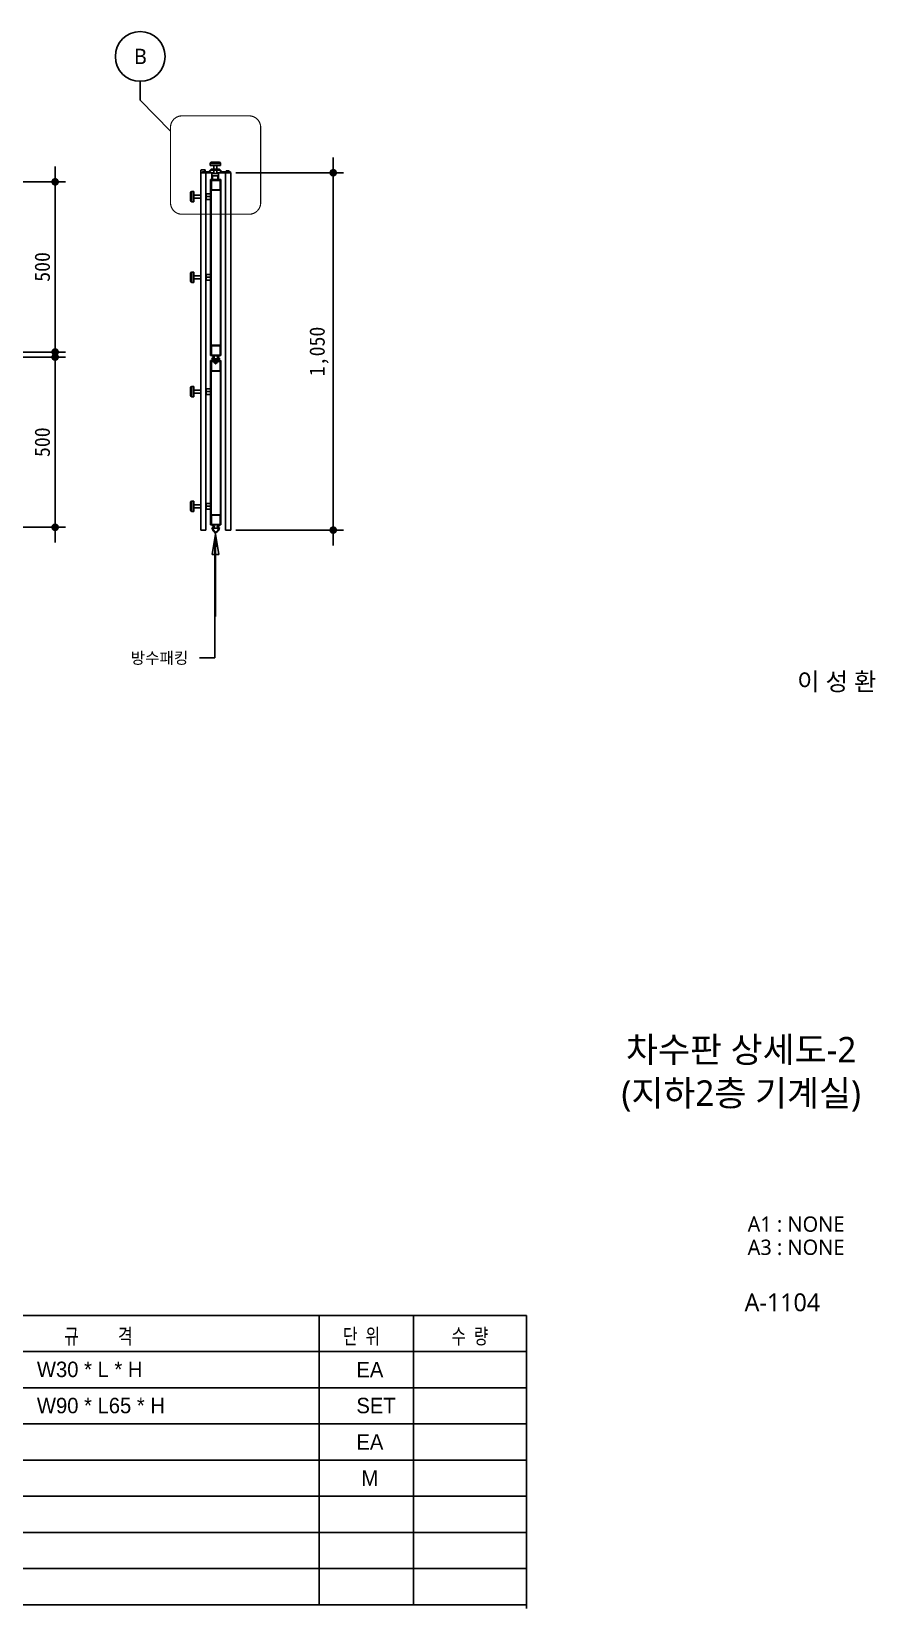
# Model space of a CAD drawing. Header units: millimetres. Extents: x 4892990 to 5673724, y 2128419 to 2381812.
# Drawn here: x 5671242 to 5673724, y 2373758 to 2378391 of the extents above; entities that cross this region are included whole.
import ezdxf
from ezdxf.enums import TextEntityAlignment as Align

# ---------------------------------------------------------------- set-up
doc = ezdxf.new("R2010")
doc.units = ezdxf.units.MM
doc.header["$LTSCALE"] = 1000
doc.linetypes.add('DASHDOTX2', pattern=[2, 1, -0.5, 0, -0.5])
doc.layers.get('0').update_dxf_attribs({"linetype": 'CONTINUOUS'})
for name, color, linetype, lineweight in [('A-BORD-TEXT', 3, 'CONTINUOUS', 25), ('A-DIMS', 7, 'CONTINUOUS', 25), ('A-MKXS-LEAD', 7, 'CONTINUOUS', 25)]:
    doc.layers.add(name, color=color, linetype=linetype, lineweight=lineweight)
for name, color, linetype in [('A-MKXS-MAK2', 3, 'DASHDOTX2'), ('A-MKXS-TEXT1', 3, 'CONTINUOUS'), ('A-MKXS-TEXT2', 7, 'CONTINUOUS'), ('치수', 1, 'CONTINUOUS')]:
    doc.layers.add(name, color=color, linetype=linetype)
doc.styles.add('HY울릉도L', font='malgun.ttf')
doc.styles.add('돋움체', font='')
doc.styles.add('맑은고딕', font='malgun.ttf')
doc.styles.add('울릉도L', font='')
doc.styles.get('돋움체').set_extended_font_data('DotumChe')
doc.styles.get('울릉도L').set_extended_font_data('HY울릉도L')
doc.dimstyles.new('CDIM', dxfattribs={"dimtxt": 3, "dimasz": 1.5, "dimexe": 2, "dimexo": 1, "dimgap": 1, "dimtad": 1, "dimdec": 0, "dimrnd": 0.5, "dimzin": 0, "dimdsep": 32, "dimlunit": 6, "dimtxsty": 'HY울릉도L', "dimblk1": '_CIDOT', "dimblk2": '_CIDOT', "dimsah": 1, "dimcen": 5.5, "dimclrd": 2, "dimclre": 2, "dimclrt": 7, "dimadec": 0, "dimazin": 0, "dimtfac": 1, "dimtdec": 0, "dimtix": 1, "dimtmove": 2, "dimatfit": 1, "dimldrblk": '_CIDOT', "dimfxl": 1, "dimtolj": 1, "dimtzin": 0, "dimlwd": -1, "dimarcsym": 0})
doc.dimstyles.new('scale2', dxfattribs={"dimscale": 2, "dimtxt": 2, "dimasz": 1.5, "dimexe": 2, "dimexo": 2, "dimgap": 0.7, "dimtad": 3, "dimtoh": 1, "dimdec": 3, "dimdsep": 46, "dimtxsty": '울릉도L', "dimblk": 'CLOSED', "dimcen": 1.5, "dimclrd": 8, "dimclre": 8, "dimclrt": 7, "dimazin": 2, "dimtfac": 1, "dimtdec": 3, "dimtix": 1, "dimtmove": 0, "dimatfit": 3, "dimldrblk": 'CLOSED', "dimfxl": 1, "dimlwd": -1, "dimlwe": -1, "dimarcsym": 0})

# ---------------------------------------------------------------- blocks, each defined once
blk = doc.blocks.new('_Closed')
at = {"color": 0, "linetype": 'ByBlock', "lineweight": -2}
for p, q in [((-1, 0.167), (0, 0)), ((-1, 0.167), (-1, -0.167)), ((0, 0), (-1, -0.167)), ((0, 0), (-1, 0))]:
    blk.add_line(p, q, dxfattribs=at)
blk = doc.blocks.new('_CIDOT')
at = {"color": 0, "linetype": 'ByBlock'}
blk.add_line((2, 0), (-1, 0), dxfattribs=at)
at = {"color": 0, "linetype": 'ByBlock', "const_width": 0.5}
blk.add_lwpolyline([(-0.25, 0, 1), (0.25, 0, 1)], format="xyb", close=True, dxfattribs=at)
blk = doc.blocks.new('*D83')
at = {"layer": 'A-DIMS', "lineweight": -2, "transparency": 16777216}
for p, q in [((5671021.2, 2377434.8), (5671341.4, 2377434.8)), ((5671021.2, 2376934.8), (5671341.4, 2376934.8))]:
    blk.add_line(p, q, dxfattribs=at)
at = {"layer": 'A-DIMS', "transparency": 16777216}
blk.add_line((5671311.4, 2376957.3), (5671311.4, 2377412.3), dxfattribs=at)
at = {"layer": 'A-DIMS', "transparency": 16777216, "xscale": 22.5, "yscale": 22.5, "zscale": 22.5}
for p, rotation in [((5671311.4, 2377434.8), 90), ((5671311.4, 2376934.8), 270)]:
    blk.add_blockref('_CIDOT', p, dxfattribs=dict(at, rotation=rotation))
at = {"layer": 'A-DIMS', "color": 3, "transparency": 16777216, "insert": (5671273.8, 2377184.8), "char_height": 45, "attachment_point": 5, "rotation": 90, "style": '돋움체'}
blk.add_mtext('\\A1;500', dxfattribs=at)
blk = doc.blocks.new('*D84')
at = {"layer": 'A-DIMS', "lineweight": -2, "transparency": 16777216}
for p, q in [((5671021.2, 2377949.8), (5671341.4, 2377949.8)), ((5671021.2, 2377449.8), (5671341.4, 2377449.8))]:
    blk.add_line(p, q, dxfattribs=at)
at = {"layer": 'A-DIMS', "transparency": 16777216}
blk.add_line((5671311.4, 2377472.3), (5671311.4, 2377927.3), dxfattribs=at)
at = {"layer": 'A-DIMS', "transparency": 16777216, "xscale": 22.5, "yscale": 22.5, "zscale": 22.5}
for p, rotation in [((5671311.4, 2377949.8), 90), ((5671311.4, 2377449.8), 270)]:
    blk.add_blockref('_CIDOT', p, dxfattribs=dict(at, rotation=rotation))
at = {"layer": 'A-DIMS', "color": 3, "transparency": 16777216, "insert": (5671273.8, 2377699.8), "char_height": 45, "attachment_point": 5, "rotation": 90, "style": '돋움체'}
blk.add_mtext('\\A1;500', dxfattribs=at)
blk = doc.blocks.new('*D85')
at = {"layer": 'A-DIMS', "lineweight": -2, "transparency": 16777216}
for p, q in [((5671842.7, 2377976.5), (5672159.2, 2377976.5)), ((5671842.7, 2376926.5), (5672159.2, 2376926.5))]:
    blk.add_line(p, q, dxfattribs=at)
at = {"layer": 'A-DIMS', "transparency": 16777216}
blk.add_line((5672129.2, 2376949), (5672129.2, 2377954), dxfattribs=at)
at = {"layer": 'A-DIMS', "transparency": 16777216, "xscale": 22.5, "yscale": 22.5, "zscale": 22.5}
for p, rotation in [((5672129.2, 2377976.5), 90), ((5672129.2, 2376926.5), 270)]:
    blk.add_blockref('_CIDOT', p, dxfattribs=dict(at, rotation=rotation))
at = {"layer": 'A-DIMS', "color": 3, "transparency": 16777216, "insert": (5672087.5, 2377451.5), "char_height": 45, "attachment_point": 5, "rotation": 90, "style": '돋움체'}
blk.add_mtext('\\A1;1,050', dxfattribs=at)

msp = doc.modelspace()

# ---------------------------------------------------------------- linework, layer by layer
at = {"color": 7, "linetype": 'Continuous', "lineweight": 25, "ltscale": 25}
for p, q in [((5671751.67, 2377984.71), (5671740.67, 2377984.71)), ((5671751.67, 2377984.71), (5671751.67, 2377979.71)), ((5671752.67, 2377984.71), (5671751.67, 2377984.71)), ((5671752.67, 2377979.71), (5671752.67, 2377984.71)), ((5671762.43, 2377979.51), (5671770.43, 2377987.51)), ((5671763.67, 2377976.51), (5671771.67, 2377984.51)), ((5671767.67, 2378003.51), (5671767.67, 2377997.51)), ((5671767.67, 2378003.51), (5671797.67, 2378003.51)), ((5671797.67, 2377997.51), (5671767.67, 2377997.51)), ((5671770.43, 2377987.51), (5671794.91, 2377987.51)), ((5671793.67, 2378007.51), (5671771.67, 2378007.51)), ((5671771.67, 2377984.51), (5671793.67, 2377984.51)), ((5671778.17, 2377997.51), (5671778.17, 2377987.51)), ((5671778.17, 2377984.51), (5671778.17, 2377974.71)), ((5671787.17, 2377987.51), (5671787.17, 2377997.51)), ((5671787.17, 2377974.71), (5671787.17, 2377984.51)), ((5671793.67, 2377984.51), (5671801.67, 2377976.51)), ((5671794.91, 2377987.51), (5671802.91, 2377979.51)), ((5671797.67, 2377997.51), (5671797.67, 2378003.51)), ((5671739.67, 2377983.71), (5671739.67, 2377976.51)), ((5671739.67, 2377976.51), (5671739.67, 2376926.51)), ((5671741.67, 2377976.51), (5671739.67, 2377976.51)), ((5671752.67, 2377976.51), (5671741.67, 2377976.51)), ((5671744.67, 2377976.51), (5671744.67, 2377978.71)), ((5671745.67, 2377979.71), (5671751.67, 2377979.71)), ((5671748.67, 2377979.51), (5671748.67, 2377976.51)), ((5671755.67, 2377979.51), (5671748.67, 2377979.51)), ((5671751.67, 2377979.71), (5671752.67, 2377979.71)), ((5671754.67, 2377976.51), (5671752.67, 2377976.51)), ((5671754.67, 2377976.51), (5671754.67, 2376926.51)), ((5671754.67, 2377976.51), (5671755.67, 2377976.51)), ((5671755.67, 2377976.51), (5671755.67, 2377979.51)), ((5671755.67, 2377979.51), (5671762.43, 2377979.51)), ((5671755.67, 2377976.51), (5671763.67, 2377976.51)), ((5671778.17, 2377976.51), (5671763.67, 2377976.51)), ((5671798.67, 2377956.51), (5671768.67, 2377956.51)), ((5671768.67, 2377956.51), (5671768.67, 2377439.51)), ((5671797.47, 2377955.31), (5671769.87, 2377955.31)), ((5671769.87, 2377439.51), (5671769.87, 2377955.31)), ((5671771.07, 2377954.11), (5671796.27, 2377954.11)), ((5671771.07, 2377926.51), (5671771.07, 2377954.11)), ((5671771.87, 2377969.71), (5671771.87, 2377972.71)), ((5671771.87, 2377969.71), (5671771.87, 2377956.51)), ((5671791.87, 2377956.51), (5671771.87, 2377956.51)), ((5671773.87, 2377974.71), (5671789.87, 2377974.71)), ((5671789.87, 2377967.71), (5671773.87, 2377967.71)), ((5671773.87, 2377956.51), (5671773.87, 2377967.71)), ((5671790.47, 2377956.51), (5671776.87, 2377956.51)), ((5671801.67, 2377976.51), (5671787.17, 2377976.51)), ((5671789.87, 2377967.71), (5671789.87, 2377956.51)), ((5671791.87, 2377969.71), (5671791.87, 2377972.71)), ((5671791.87, 2377956.51), (5671791.87, 2377969.71)), ((5671796.27, 2377954.11), (5671796.27, 2377926.51)), ((5671797.47, 2377955.31), (5671797.47, 2377439.51)), ((5671798.67, 2377439.51), (5671798.67, 2377956.51)), ((5671801.67, 2377976.51), (5671814.67, 2377976.51)), ((5671802.91, 2377979.51), (5671819.67, 2377979.51)), ((5671812.67, 2377976.51), (5671812.67, 2376926.51)), ((5671814.67, 2377981.51), (5671814.67, 2377979.51)), ((5671814.67, 2377981.51), (5671822.67, 2377981.51)), ((5671816.67, 2377976.51), (5671814.67, 2377976.51)), ((5671821.67, 2377982.51), (5671815.67, 2377982.51)), ((5671827.67, 2377976.51), (5671816.67, 2377976.51)), ((5671819.67, 2377979.51), (5671819.67, 2377976.51)), ((5671826.67, 2377979.51), (5671819.67, 2377979.51)), ((5671822.67, 2377979.51), (5671822.67, 2377981.51)), ((5671826.67, 2377976.51), (5671826.67, 2377979.51)), ((5671827.67, 2377976.51), (5671827.67, 2376926.51)), ((5671709.67, 2377917.51), (5671709.67, 2377895.51)), ((5671719.67, 2377921.51), (5671713.67, 2377921.51)), ((5671713.67, 2377891.51), (5671713.67, 2377921.51)), ((5671713.67, 2377891.51), (5671719.67, 2377891.51)), ((5671719.67, 2377921.51), (5671719.67, 2377891.51)), ((5671739.67, 2377911.01), (5671719.67, 2377911.01)), ((5671719.67, 2377902.01), (5671739.67, 2377902.01)), ((5671755.67, 2377911.01), (5671754.67, 2377911.01)), ((5671754.67, 2377902.01), (5671755.67, 2377902.01)), ((5671755.67, 2377915.01), (5671755.67, 2377906.51)), ((5671755.67, 2377915.01), (5671768.67, 2377915.01)), ((5671755.67, 2377906.51), (5671768.67, 2377906.51)), ((5671755.67, 2377906.51), (5671755.67, 2377898.01)), ((5671755.67, 2377898.01), (5671768.67, 2377898.01)), ((5671769.87, 2377925.31), (5671797.47, 2377925.31)), ((5671796.27, 2377926.51), (5671771.07, 2377926.51)), ((5671709.67, 2377680.51), (5671709.67, 2377658.51)), ((5671719.67, 2377684.51), (5671713.67, 2377684.51)), ((5671713.67, 2377654.51), (5671713.67, 2377684.51)), ((5671719.67, 2377684.51), (5671719.67, 2377654.51)), ((5671739.67, 2377674.01), (5671719.67, 2377674.01)), ((5671719.67, 2377665.01), (5671739.67, 2377665.01)), ((5671755.67, 2377674.01), (5671754.67, 2377674.01)), ((5671754.67, 2377665.01), (5671755.67, 2377665.01)), ((5671755.67, 2377678.01), (5671755.67, 2377669.51)), ((5671755.67, 2377678.01), (5671768.67, 2377678.01)), ((5671755.67, 2377669.51), (5671768.67, 2377669.51)), ((5671755.67, 2377669.51), (5671755.67, 2377661.01)), ((5671755.67, 2377661.01), (5671768.67, 2377661.01)), ((5671713.67, 2377654.51), (5671719.67, 2377654.51)), ((5671768.67, 2377439.51), (5671769.87, 2377439.51)), ((5671797.47, 2377469.51), (5671769.87, 2377469.51)), ((5671769.87, 2377469.51), (5671769.87, 2377439.51)), ((5671769.87, 2377439.51), (5671798.67, 2377439.51)), ((5671771.07, 2377468.31), (5671796.27, 2377468.31)), ((5671771.07, 2377440.71), (5671771.07, 2377468.31)), ((5671796.27, 2377440.71), (5671771.07, 2377440.71)), ((5671778.67, 2377432.51), (5671772.67, 2377431.45)), ((5671773.87, 2377439.51), (5671773.87, 2377436.51)), ((5671793.47, 2377439.51), (5671773.87, 2377439.51)), ((5671773.87, 2377436.51), (5671779.87, 2377436.51)), ((5671791.67, 2377429.95), (5671775.67, 2377429.95)), ((5671779.87, 2377436.51), (5671778.67, 2377432.51)), ((5671787.47, 2377436.51), (5671793.47, 2377436.51)), ((5671788.67, 2377432.51), (5671787.47, 2377436.51)), ((5671794.67, 2377431.45), (5671788.67, 2377432.51)), ((5671793.47, 2377436.51), (5671793.47, 2377439.51)), ((5671796.27, 2377468.31), (5671796.27, 2377440.71)), ((5671798.67, 2377424.51), (5671768.67, 2377424.51)), ((5671768.67, 2377424.51), (5671768.67, 2376941.51)), ((5671797.47, 2377423.31), (5671769.87, 2377423.31)), ((5671769.87, 2376941.51), (5671769.87, 2377423.31)), ((5671769.87, 2377393.31), (5671797.47, 2377393.31)), ((5671771.07, 2377422.11), (5671796.27, 2377422.11)), ((5671771.07, 2377394.51), (5671771.07, 2377422.11)), ((5671796.27, 2377394.51), (5671771.07, 2377394.51)), ((5671790.47, 2377424.51), (5671776.87, 2377424.51)), ((5671783.17, 2377416.51), (5671783.17, 2377415.51)), ((5671783.17, 2377415.51), (5671784.17, 2377415.51)), ((5671784.17, 2377415.51), (5671784.17, 2377416.51)), ((5671796.27, 2377422.11), (5671796.27, 2377394.51)), ((5671797.47, 2377423.31), (5671797.47, 2376941.51)), ((5671798.67, 2376941.51), (5671798.67, 2377424.51)), ((5671709.67, 2377344.51), (5671709.67, 2377322.51)), ((5671719.67, 2377348.51), (5671713.67, 2377348.51)), ((5671713.67, 2377318.51), (5671713.67, 2377348.51)), ((5671719.67, 2377348.51), (5671719.67, 2377318.51)), ((5671739.67, 2377338.01), (5671719.67, 2377338.01)), ((5671755.67, 2377338.01), (5671754.67, 2377338.01)), ((5671755.67, 2377342.01), (5671755.67, 2377333.51)), ((5671755.67, 2377342.01), (5671768.67, 2377342.01)), ((5671713.67, 2377318.51), (5671719.67, 2377318.51)), ((5671719.67, 2377329.01), (5671739.67, 2377329.01)), ((5671754.67, 2377329.01), (5671755.67, 2377329.01)), ((5671755.67, 2377333.51), (5671768.67, 2377333.51)), ((5671755.67, 2377333.51), (5671755.67, 2377325.01)), ((5671755.67, 2377325.01), (5671768.67, 2377325.01)), ((5671719.67, 2377011.51), (5671713.67, 2377011.51)), ((5671713.67, 2376981.51), (5671713.67, 2377011.51)), ((5671719.67, 2377011.51), (5671719.67, 2376981.51)), ((5671709.67, 2377007.51), (5671709.67, 2376985.51)), ((5671713.67, 2376981.51), (5671719.67, 2376981.51)), ((5671739.67, 2377001.01), (5671719.67, 2377001.01)), ((5671719.67, 2376992.01), (5671739.67, 2376992.01)), ((5671755.67, 2377001.01), (5671754.67, 2377001.01)), ((5671754.67, 2376992.01), (5671755.67, 2376992.01)), ((5671755.67, 2377005.01), (5671768.67, 2377005.01)), ((5671755.67, 2377005.01), (5671755.67, 2376996.51)), ((5671755.67, 2376996.51), (5671755.67, 2376988.01)), ((5671755.67, 2376996.51), (5671768.67, 2376996.51)), ((5671755.67, 2376988.01), (5671768.67, 2376988.01)), ((5671797.47, 2376971.51), (5671769.87, 2376971.51)), ((5671769.87, 2376971.51), (5671769.87, 2376941.51)), ((5671771.07, 2376970.31), (5671796.27, 2376970.31)), ((5671771.07, 2376942.71), (5671771.07, 2376970.31)), ((5671796.27, 2376970.31), (5671796.27, 2376942.71)), ((5671754.67, 2376926.51), (5671739.67, 2376926.51)), ((5671768.67, 2376941.51), (5671769.87, 2376941.51)), ((5671769.87, 2376941.51), (5671798.67, 2376941.51)), ((5671796.27, 2376942.71), (5671771.07, 2376942.71)), ((5671778.67, 2376934.51), (5671772.67, 2376933.45)), ((5671773.87, 2376941.51), (5671773.87, 2376938.51)), ((5671793.47, 2376941.51), (5671773.87, 2376941.51)), ((5671773.87, 2376938.51), (5671779.87, 2376938.51)), ((5671791.67, 2376931.95), (5671775.67, 2376931.95)), ((5671779.87, 2376938.51), (5671778.67, 2376934.51)), ((5671781.37, 2376917.51), (5671781.37, 2376918.51)), ((5671782.37, 2376918.51), (5671782.37, 2376917.51)), ((5671783.17, 2376918.51), (5671783.17, 2376917.51)), ((5671784.17, 2376917.51), (5671784.17, 2376918.51)), ((5671787.47, 2376938.51), (5671793.47, 2376938.51)), ((5671788.67, 2376934.51), (5671787.47, 2376938.51)), ((5671794.67, 2376933.45), (5671788.67, 2376934.51)), ((5671793.47, 2376938.51), (5671793.47, 2376941.51)), ((5671827.67, 2376926.51), (5671812.67, 2376926.51)), ((5671782.37, 2376917.51), (5671781.37, 2376917.51)), ((5671783.17, 2376917.51), (5671784.17, 2376917.51))]:
    msp.add_line(p, q, dxfattribs=at)
at = {"color": 7, "linetype": 'Continuous'}
msp.add_line((5669786.06, 2374618.97), (5672697.23, 2374618.97), dxfattribs=at)
for p, q in [((5672087.86, 2373768.66), (5672087.86, 2374618.97)), ((5672365.29, 2373768.66), (5672365.29, 2374618.97)), ((5672697.23, 2373768.66), (5672697.23, 2374618.97)), ((5672697.4, 2373757.83), (5672697.4, 2374618.97))]:
    msp.add_line(p, q)
at = {"color": 0}
for p, q in [((5669786.06, 2374512.68), (5672697.23, 2374512.68)), ((5669822.2, 2374512.68), (5672697.02, 2374512.68)), ((5669786.06, 2374406.4), (5672697.23, 2374406.4)), ((5669786.06, 2374300.11), (5672697.23, 2374300.11)), ((5669786.06, 2374193.82), (5672697.23, 2374193.82)), ((5669786.06, 2374087.53), (5672697.23, 2374087.53)), ((5669786.06, 2373981.24), (5672697.23, 2373981.24)), ((5669786.06, 2373874.95), (5672697.23, 2373874.95)), ((5669786.06, 2373768.66), (5672697.23, 2373768.66))]:
    msp.add_line(p, q, dxfattribs=at)
at = {"color": 7, "linetype": 'Continuous', "lineweight": 25, "ltscale": 25}
for centre, radius, start, end in [((5671740.67, 2377983.71), 1, 90, 180), ((5671771.67, 2378003.51), 4, 90, 180), ((5671793.67, 2378003.51), 4, 0, 90), ((5671745.67, 2377978.71), 1, 90, 180), ((5671773.87, 2377972.71), 2, 90, 180), ((5671773.87, 2377969.71), 2, 180, 270), ((5671789.87, 2377972.71), 2, 0, 90), ((5671789.87, 2377969.71), 2, 270, 0), ((5671815.67, 2377981.51), 1, 90, 180), ((5671821.67, 2377981.51), 1, 0, 90), ((5671713.67, 2377917.51), 4, 90, 180), ((5671713.67, 2377895.51), 4, 180, 270), ((5671713.67, 2377680.51), 4, 90, 180), ((5671713.67, 2377658.51), 4, 180, 270), ((5671793.87, 2377435.19), 21.53, 190, 240.19261), ((5671787.93, 2377429.95), 12.27, 180, 249.64898), ((5671779.4, 2377429.95), 12.27, 290.35102, 0), ((5671773.47, 2377435.19), 21.53, 299.80739, 350), ((5671713.67, 2377344.51), 4, 90, 180), ((5671713.67, 2377322.51), 4, 180, 270), ((5671713.67, 2377007.51), 4, 90, 180), ((5671713.67, 2376985.51), 4, 180, 270), ((5671793.87, 2376937.19), 21.53, 190, 240.19261), ((5671787.93, 2376931.95), 12.27, 180, 249.64898), ((5671779.4, 2376931.95), 12.27, 290.35102, 0), ((5671773.47, 2376937.19), 21.53, 299.80739, 350)]:
    msp.add_arc(centre, radius, start, end, dxfattribs=at)
at = {"layer": 'A-MKXS-LEAD'}
for p, q in [((5671781.13, 2376879.53), (5671781.13, 2376690.76)), ((5671781.13, 2376690.76), (5671781.13, 2376550.75)), ((5671781.13, 2376550.75), (5671736.13, 2376550.75)), ((5671781.13, 2376550.75), (5671736.13, 2376550.75))]:
    msp.add_line(p, q, dxfattribs=at)
msp.add_lwpolyline([(5671781.13, 2376910.86, 11.25, 11.25, 0), (5671781.13, 2376910.86, 0, 11.25, 0), (5671781.13, 2376877.11, 11.25, 11.25, 0)], format="xyseb", dxfattribs=at)
at = {"layer": 'A-MKXS-MAK2', "linetype": 'Continuous'}
for p, q in [((5671561.55, 2378245.22), (5671561.55, 2378189.71)), ((5671561.55, 2378189.71), (5671650.69, 2378098.99))]:
    msp.add_line(p, q, dxfattribs=at)
at = {"layer": 'A-MKXS-MAK2', "const_width": 3.38}
msp.add_lwpolyline([(5671882.12, 2378143.65), (5671684.44, 2378143.65, 0.4142136), (5671650.69, 2378109.9), (5671650.69, 2377888.35, 0.4142136), (5671684.44, 2377854.6), (5671882.12, 2377854.6, 0.4142136), (5671915.87, 2377888.35), (5671915.87, 2378109.9, 0.4142136)], format="xyb", close=True, dxfattribs=at)
at = {"layer": 'A-MKXS-MAK2', "linetype": 'Continuous'}
msp.add_circle((5671561.55, 2378318.35), 73.13, dxfattribs=at)

# ---------------------------------------------------------------- texts
at = {"style": '맑은고딕', "width": 0.75}
for s, height, p in [('규          격', 45.4306, (5671438.63, 2374557.77)), ('단  위', 45.431, (5672212.39, 2374557.77)), ('수  량', 45.431, (5672531.21, 2374557.77))]:
    msp.add_text(s, height=height, dxfattribs=at).set_placement(p, align=Align.MIDDLE_CENTER)
at = {"char_height": 45.4306, "attachment_point": 7, "style": '맑은고딕'}
for s, insert in [('{\\fGulim|b0|i0|c129|p50;W30 * L * H}', (5671257.75, 2374437.03)), ('{\\fGulim|b0|i0|c129|p50;EA}', (5672197.42, 2374437.03)), ('{\\fGulim|b0|i0|c129|p50;W90 * L65 * H}', (5671257.75, 2374330.74)), ('{\\fGulim|b0|i0|c129|p50;SET}', (5672197.42, 2374330.74)), ('{\\fGulim|b0|i0|c129|p50;EA}', (5672197.42, 2374224.45)), ('{\\fGulim|b0|i0|c129|p50;M}', (5672212.08, 2374118.16))]:
    msp.add_mtext(s, dxfattribs=dict(at, insert=insert))
at = {"layer": 'A-BORD-TEXT', "style": '맑은고딕'}
for s, height, p in [('이 성 환', 52.5, (5673726.77, 2376455.11)), ('A1 : NONE', 45, (5673632.68, 2374864.69)), ('A3 : NONE', 45, (5673632.68, 2374796.67)), ('A-1104', 52.5, (5673561.24, 2374631.12))]:
    msp.add_text(s, height=height, dxfattribs=at).set_placement(p, align=Align.RIGHT)
for s, p in [('차수판 상세도-2', (5673329.11, 2375399.74)), ('(지하2층 기계실)', (5673329.11, 2375272.16))]:
    msp.add_text(s, height=75, dxfattribs=at).set_placement(p, align=Align.MIDDLE_CENTER)
at = {"layer": 'A-MKXS-TEXT1', "style": '맑은고딕'}
msp.add_text('방수패킹', height=33.75, dxfattribs=at).set_placement((5671533.56, 2376550.75), align=Align.MIDDLE_LEFT)
at = {"layer": 'A-MKXS-TEXT2', "style": '맑은고딕'}
msp.add_text('B', height=45, dxfattribs=at).set_placement((5671562.17, 2378318.35), align=Align.MIDDLE)

# ---------------------------------------------------------------- dimensions: what is measured, and where the dimension line sits
at = {"layer": 'A-DIMS'}
for base, p1, p2, picture, middle in [((5671311.35, 2377949.81), (5671006.22, 2377449.81), (5671006.22, 2377949.81), '*D84', (5671273.82, 2377699.81)), ((5672129.24, 2377976.51), (5671827.67, 2376926.51), (5671827.67, 2377976.51), '*D85', (5672087.45, 2377451.51)), ((5671311.35, 2377434.81), (5671006.22, 2376934.81), (5671006.22, 2377434.81), '*D83', (5671273.82, 2377184.81))]:
    dim = msp.add_linear_dim(base=base, p1=p1, p2=p2, angle=90, dimstyle='CDIM', override={"dimscale": 15, "dimtxsty": '돋움체', "dimclrd": 256, "dimclre": 256, "dimclrt": 3}, dxfattribs=at)
    dim.commit()
    dim.dimension.update_dxf_attribs({"geometry": picture, "text_midpoint": middle})

# ---------------------------------------------------------------- leaders
at = {"layer": '치수'}
msp.add_leader([(5671782.74, 2376914.49), (5671782.8, 2376672.33)], dimstyle='scale2', override={"dimtxt": 60, "dimasz": 30, "dimexe": 5, "dimexo": 20, "dimgap": 5, "dimdec": 1, "dimtdec": 1, "dimfxl": 2, "dimarcsym": 1}, dxfattribs=at)

doc.saveas('drawing.dxf')
